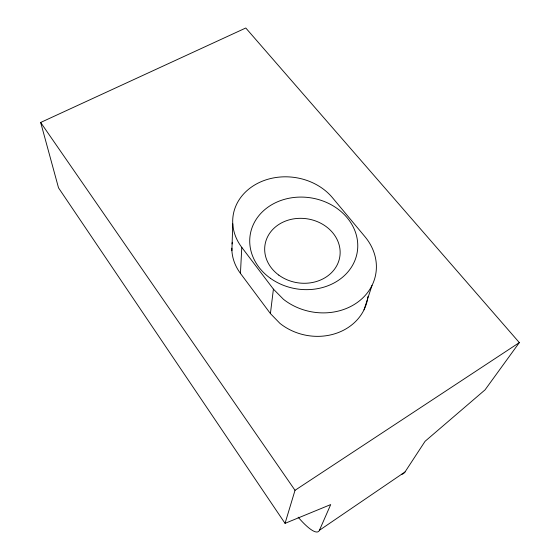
<?xml version="1.0" encoding="UTF-8"?>
<svg xmlns="http://www.w3.org/2000/svg" width="560" height="560" viewBox="0 0 560 560"><rect width="100%" height="100%" fill="white"/><g stroke="black" fill="none" stroke-linecap="round" stroke-linejoin="round"><path stroke-width="0.84" d="M231.896 250.698L232.764 223.86M367.591 298.914A53.802 46.9 11.5 0 1 333.298 334.229A53.802 46.9 11.5 0 1 279.93 323.372L270.41 313.572L240.443 273.378L241.78 247.366A55.293 46.487 7.3 0 1 256.459 183.967A55.293 46.487 7.3 0 1 332.472 197.715L365.029 236.782A56.679 48.636 11.1 0 1 358.701 301.441A56.679 48.636 11.1 0 1 283.472 299.327L273.413 289.128L241.78 247.366M270.41 313.572L273.413 289.128M285.047 523.355L295.022 490.308L519.33 342.601L245.784 28L40.67 122.465L58.527 187.859L285.047 523.355L330.708 504.574L319.431 530.285A54.663 11.564 57.8 0 1 298.137 517.188M363.993 309.869L372.029 285.418M319.431 530.285L405.027 471.94L425.068 441.301L485.044 389.858L519.33 342.601M40.67 122.465L295.022 490.308M240.443 273.378A52.542 44.933 7.4 0 1 231.826 248.171M232.078 243.957A52.542 44.933 7.4 0 1 232.302 242.284M367.948 296.499A53.802 46.9 11.5 0 1 367.731 298.109M405.027 471.94A52.759 16.786 56.5 0 1 401.352 474.432M278.81 275.114A37.87 32.333 9.1 0 0 339.71 257.313A37.87 32.333 9.1 0 0 288.708 219.989A37.87 32.333 9.1 0 0 278.81 275.114M270.354 278.25A54.215 46.067 9.1 0 0 357.224 252.273A54.215 46.067 9.1 0 0 283.654 199.577A54.215 46.067 9.1 0 0 270.354 278.25"/></g></svg>
